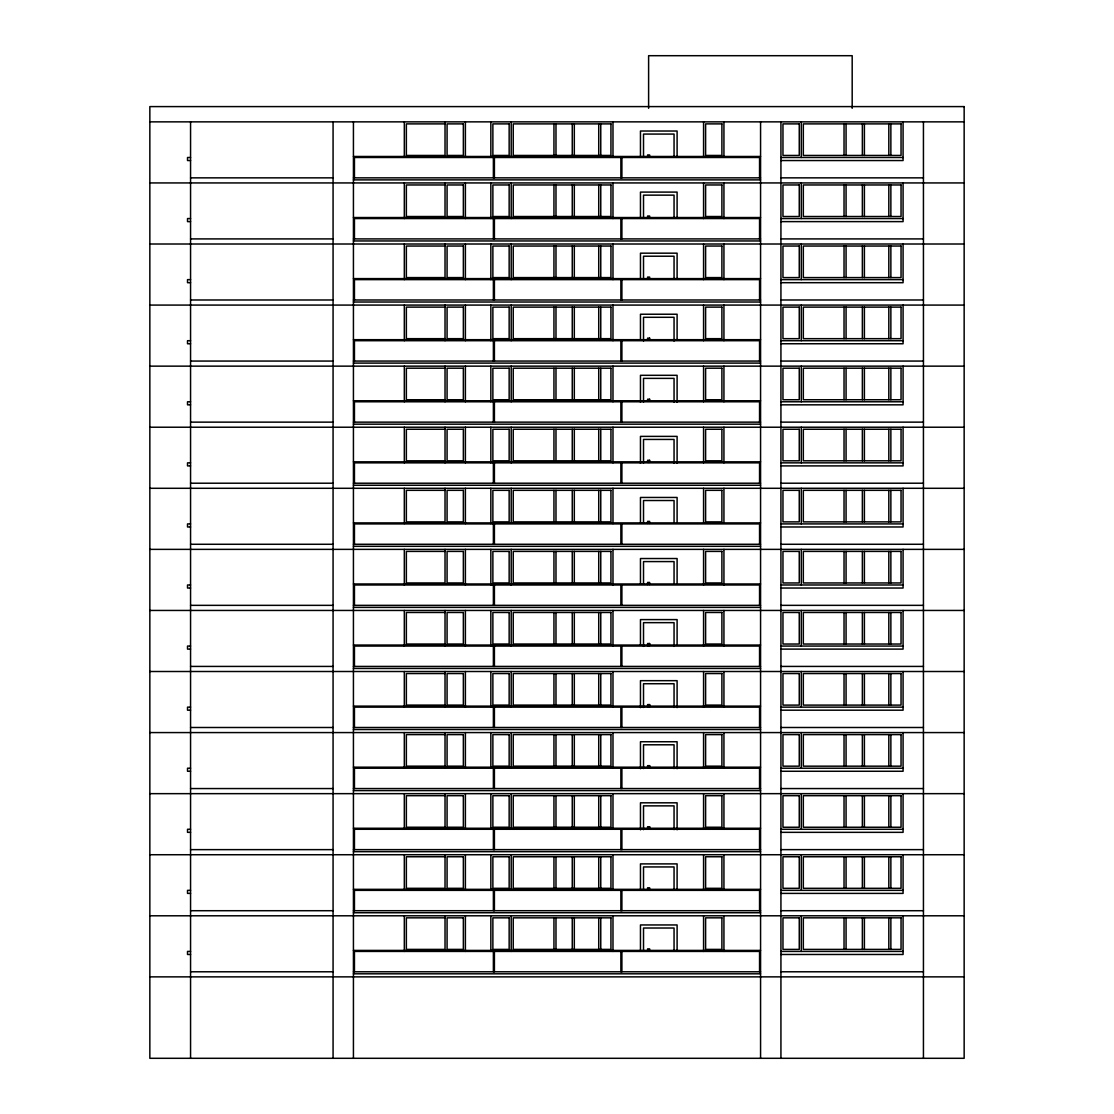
<?xml version="1.0" encoding="UTF-8"?>
<svg xmlns="http://www.w3.org/2000/svg" width="1114" height="1114" viewBox="0 0 1114 1114"><rect width="100%" height="100%" fill="white"/><g stroke="black" fill="none" stroke-linecap="round" stroke-linejoin="round"><path stroke-width="1.5" d="M149.847 121.858L964.153 121.858M445.029 123.891L406.359 123.891L406.359 155.445L445.029 155.445L445.029 121.858M353.43 156.475L760.57 156.475M190.564 157.492L187.514 157.492L187.514 160.541L190.564 160.541M780.928 157.492L903.078 157.492M780.928 160.541L903.078 160.541L903.078 121.858M190.564 177.85L333.072 177.85M353.43 177.85L760.57 177.85M780.928 177.85L923.436 177.85M353.43 179.883L760.57 179.883M149.847 182.933L964.153 182.933M445.029 184.966L406.359 184.966L406.359 216.52L445.029 216.52L445.029 182.933M353.43 217.536L760.57 217.536M190.564 218.553L187.514 218.553L187.514 221.616L190.564 221.616M780.928 218.553L903.078 218.553M780.928 221.616L903.078 221.616L903.078 182.933M190.564 238.911L333.072 238.911M353.43 238.911L760.57 238.911M780.928 238.911L923.436 238.911M353.43 240.958L760.57 240.958M149.847 244.008L964.153 244.008M445.029 246.041L406.359 246.041L406.359 277.595L445.029 277.595L445.029 244.008M353.43 278.611L760.57 278.611M190.564 279.628L187.514 279.628L187.514 282.691L190.564 282.691M780.928 279.628L903.078 279.628M780.928 282.691L903.078 282.691L903.078 244.008M190.564 299.986L333.072 299.986M353.43 299.986L760.57 299.986M780.928 299.986L923.436 299.986M353.43 302.019L760.57 302.019M149.847 305.083L964.153 305.083M445.029 307.116L406.359 307.116L406.359 338.67L445.029 338.67M353.43 339.686L760.57 339.686M190.564 340.703L187.514 340.703L187.514 343.753L190.564 343.753M780.928 340.703L903.078 340.703M780.928 343.753L903.078 343.753L903.078 305.083M190.564 361.061L333.072 361.061M353.43 361.061L760.57 361.061M780.928 361.061L923.436 361.061M353.43 363.094L760.57 363.094M149.847 366.144L964.153 366.144M445.029 368.191L406.359 368.191L406.359 399.745L445.029 399.745M353.43 400.762L760.57 400.762M190.564 401.778L187.514 401.778L187.514 404.828L190.564 404.828M780.928 401.778L903.078 401.778M780.928 404.828L903.078 404.828L903.078 366.144M190.564 422.136L333.072 422.136M353.43 422.136L760.57 422.136M780.928 422.136L923.436 422.136M353.43 424.169L760.57 424.169M149.847 427.219L964.153 427.219M445.029 429.252L406.359 429.252L406.359 460.806L445.029 460.806M353.43 461.823L760.57 461.823M190.564 462.853L187.514 462.853L187.514 465.903L190.564 465.903M780.928 462.853L903.078 462.853M780.928 465.903L903.078 465.903L903.078 427.219M190.564 483.211L333.072 483.211M353.43 483.211L760.57 483.211M780.928 483.211L923.436 483.211M353.43 485.244L760.57 485.244M149.847 488.294L964.153 488.294M445.029 490.327L406.359 490.327L406.359 521.881L445.029 521.881L445.029 488.294M353.43 522.898L760.57 522.898M190.564 523.914L187.514 523.914L187.514 526.978L190.564 526.978M780.928 523.914L903.078 523.914M780.928 526.978L903.078 526.978L903.078 488.294M190.564 544.273L333.072 544.273M353.43 544.273L760.57 544.273M780.928 544.273L923.436 544.273M353.43 546.306L760.57 546.306M149.847 549.369L964.153 549.369M445.029 551.402L406.359 551.402L406.359 582.956L445.029 582.956L445.029 549.369M353.43 583.973L760.57 583.973M190.564 584.989L187.514 584.989L187.514 588.039L190.564 588.039M780.928 584.989L903.078 584.989M780.928 588.039L903.078 588.039L903.078 549.369M190.564 605.348L333.072 605.348M353.43 605.348L760.57 605.348M780.928 605.348L923.436 605.348M353.43 607.381L760.57 607.381M149.847 610.444L964.153 610.444M445.029 612.477L406.359 612.477L406.359 644.031L445.029 644.031M353.43 645.048L760.57 645.048M190.564 646.064L187.514 646.064L187.514 649.114L190.564 649.114M780.928 646.064L903.078 646.064M780.928 649.114L903.078 649.114L903.078 610.444M190.564 666.423L333.072 666.423M353.43 666.423L760.57 666.423M780.928 666.423L923.436 666.423M353.43 668.456L760.57 668.456M149.847 671.505L964.153 671.505M445.029 673.552L406.359 673.552L406.359 705.106L445.029 705.106M353.43 706.123L760.57 706.123M190.564 707.139L187.514 707.139L187.514 710.189L190.564 710.189M780.928 707.139L903.078 707.139M780.928 710.189L903.078 710.189L903.078 671.505M190.564 727.498L333.072 727.498M353.43 727.498L760.57 727.498M780.928 727.498L923.436 727.498M353.43 729.531L760.57 729.531M149.847 732.58L964.153 732.58M445.029 734.613L406.359 734.613L406.359 766.167L445.029 766.167M353.43 767.184L760.57 767.184M190.564 768.214L187.514 768.214L187.514 771.264L190.564 771.264M780.928 768.214L903.078 768.214M780.928 771.264L903.078 771.264L903.078 732.58M190.564 788.559L333.072 788.559M353.43 788.559L760.57 788.559M780.928 788.559L923.436 788.559M353.43 790.606L760.57 790.606M149.847 793.655L964.153 793.655M445.029 795.688L406.359 795.688L406.359 827.242L445.029 827.242M353.43 828.259L760.57 828.259M190.564 829.276L187.514 829.276L187.514 832.339L190.564 832.339M780.928 829.276L903.078 829.276M780.928 832.339L903.078 832.339L903.078 793.655M190.564 849.634L333.072 849.634M353.43 849.634L760.57 849.634M780.928 849.634L923.436 849.634M353.43 851.667L760.57 851.667M149.847 854.73L964.153 854.73M445.029 856.763L406.359 856.763L406.359 888.318L445.029 888.318L445.029 854.73M353.43 889.334L760.57 889.334M190.564 890.351L187.514 890.351L187.514 893.4L190.564 893.4M780.928 890.351L903.078 890.351M780.928 893.4L903.078 893.4L903.078 854.73M190.564 910.709L333.072 910.709M353.43 910.709L760.57 910.709M780.928 910.709L923.436 910.709M353.43 912.742L760.57 912.742M149.847 915.792L964.153 915.792M445.029 917.839L406.359 917.839L406.359 949.393L445.029 949.393L445.029 915.792M353.43 950.409L760.57 950.409M190.564 951.426L187.514 951.426L187.514 954.475L190.564 954.475M780.928 951.426L903.078 951.426M780.928 954.475L903.078 954.475L903.078 915.792M190.564 971.784L333.072 971.784M353.43 971.784L760.57 971.784M780.928 971.784L923.436 971.784M353.43 973.817L760.57 973.817M149.847 976.867L964.153 976.867M923.436 121.858L923.436 1058.3M890.866 123.891L890.866 155.445M890.866 184.966L890.866 216.52M890.866 246.041L890.866 277.595M890.866 307.116L890.866 338.67M890.866 368.191L890.866 399.745M890.866 429.252L890.866 460.806M890.866 490.327L890.866 521.881M890.866 551.402L890.866 582.956M890.866 612.477L890.866 644.031M890.866 673.552L890.866 705.106M890.866 734.613L890.866 766.167M890.866 795.688L890.866 827.242M890.866 856.763L890.866 888.318M890.866 917.839L890.866 949.393M888.819 123.891L888.819 155.445M888.819 184.966L888.819 216.52M888.819 246.041L888.819 277.595M888.819 307.116L888.819 338.67M888.819 368.191L888.819 399.745M888.819 429.252L888.819 460.806M888.819 490.327L888.819 521.881M888.819 551.402L888.819 582.956M888.819 612.477L888.819 644.031M888.819 673.552L888.819 705.106M888.819 734.613L888.819 766.167M888.819 795.688L888.819 827.242M888.819 856.763L888.819 888.318M888.819 917.839L888.819 949.393M864.394 123.891L864.394 155.445M864.394 184.966L864.394 216.52M864.394 246.041L864.394 277.595M864.394 307.116L864.394 338.67M864.394 368.191L864.394 399.745M864.394 429.252L864.394 460.806M864.394 490.327L864.394 521.881M864.394 551.402L864.394 582.956M864.394 612.477L864.394 644.031M864.394 673.552L864.394 705.106M864.394 734.613L864.394 766.167M864.394 795.688L864.394 827.242M864.394 856.763L864.394 888.318M864.394 917.839L864.394 949.393M862.361 123.891L862.361 155.445M862.361 184.966L862.361 216.52M862.361 246.041L862.361 277.595M862.361 307.116L862.361 338.67M862.361 368.191L862.361 399.745M862.361 429.252L862.361 460.806M862.361 490.327L862.361 521.881M862.361 551.402L862.361 582.956M862.361 612.477L862.361 644.031M862.361 673.552L862.361 705.106M862.361 734.613L862.361 766.167M862.361 795.688L862.361 827.242M862.361 856.763L862.361 888.318M862.361 917.839L862.361 949.393M852.182 108.295L852.182 55.7L648.613 55.7L648.613 108.295M846.069 123.891L846.069 155.445M846.069 184.966L846.069 216.52M846.069 246.041L846.069 277.595M846.069 307.116L846.069 338.67M846.069 368.191L846.069 399.745M846.069 429.252L846.069 460.806M846.069 490.327L846.069 521.881M846.069 551.402L846.069 582.956M846.069 612.477L846.069 644.031M846.069 673.552L846.069 705.106M846.069 734.613L846.069 766.167M846.069 795.688L846.069 827.242M846.069 856.763L846.069 888.318M846.069 917.839L846.069 949.393M844.036 123.891L844.036 155.445M844.036 184.966L844.036 216.52M844.036 246.041L844.036 277.595M844.036 307.116L844.036 338.67M844.036 368.191L844.036 399.745M844.036 429.252L844.036 460.806M844.036 490.327L844.036 521.881M844.036 551.402L844.036 582.956M844.036 612.477L844.036 644.031M844.036 673.552L844.036 705.106M844.036 734.613L844.036 766.167M844.036 795.688L844.036 827.242M844.036 856.763L844.036 888.318M844.036 917.839L844.036 949.393M801.286 121.858L801.286 157.492M801.286 182.933L801.286 218.553M801.286 244.008L801.286 279.628M801.286 305.083L801.286 340.703M801.286 366.144L801.286 401.778M801.286 427.219L801.286 462.853M801.286 488.294L801.286 523.914M801.286 549.369L801.286 584.989M801.286 610.444L801.286 646.064M801.286 671.505L801.286 707.139M801.286 732.58L801.286 768.214M801.286 793.655L801.286 829.276M801.286 854.73L801.286 890.351M801.286 915.792L801.286 951.426M780.928 121.858L780.928 1058.3M760.57 121.858L760.57 1058.3M759.553 177.85L759.553 157.492L354.447 157.492L354.447 177.85M759.553 238.911L759.553 218.553L354.447 218.553L354.447 238.911M759.553 299.986L759.553 279.628L354.447 279.628L354.447 299.986M759.553 361.061L759.553 340.703L354.447 340.703L354.447 361.061M759.553 422.136L759.553 401.778L354.447 401.778L354.447 422.136M759.553 483.211L759.553 462.853L354.447 462.853L354.447 483.211M759.553 544.273L759.553 523.914L354.447 523.914L354.447 544.273M759.553 605.348L759.553 584.989L354.447 584.989L354.447 605.348M759.553 666.423L759.553 646.064L354.447 646.064L354.447 666.423M759.553 727.498L759.553 707.139L354.447 707.139L354.447 727.498M759.553 788.559L759.553 768.214L354.447 768.214L354.447 788.559M759.553 849.634L759.553 829.276L354.447 829.276L354.447 849.634M759.553 910.709L759.553 890.351L354.447 890.351L354.447 910.709M759.553 971.784L759.553 951.426L354.447 951.426L354.447 971.784M723.933 121.858L723.933 155.793M723.933 182.933L723.933 218.553M723.933 244.008L723.933 279.628M723.933 305.083L723.933 340.703M723.933 366.144L723.933 401.778M723.933 427.219L723.933 462.853M723.933 488.294L723.933 522.229M723.933 549.369L723.933 584.989M723.933 610.444L723.933 646.064M723.933 671.505L723.933 707.139M723.933 732.58L723.933 768.214M723.933 793.655L723.933 829.276M723.933 854.73L723.933 890.351M723.933 915.792L723.933 951.426M703.575 121.858L703.575 155.793M703.575 182.933L703.575 218.553M703.575 244.008L703.575 279.628M703.575 305.083L703.575 340.703M703.575 366.144L703.575 401.778M703.575 427.219L703.575 462.853M703.575 488.294L703.575 522.229M703.575 549.369L703.575 584.989M703.575 610.444L703.575 646.064M703.575 671.505L703.575 707.139M703.575 732.58L703.575 768.214M703.575 793.655L703.575 829.276M703.575 854.73L703.575 890.351M703.575 915.792L703.575 951.426M677.103 156.294L677.103 131.02L640.466 131.02L640.466 156.294M677.103 217.369L677.103 192.095L640.466 192.095L640.466 217.369M677.103 278.444L677.103 253.17L640.466 253.17L640.466 278.444M677.103 339.505L677.103 314.232L640.466 314.232L640.466 339.505M677.103 402.265L677.103 375.307L640.466 375.307L640.466 402.265M677.103 463.34L677.103 436.382L640.466 436.382L640.466 463.34M677.103 522.731L677.103 497.457L640.466 497.457L640.466 522.731M677.103 583.792L677.103 558.532L640.466 558.532L640.466 583.792M677.103 644.867L677.103 619.593L640.466 619.593L640.466 644.867M677.103 707.627L677.103 680.668L640.466 680.668L640.466 707.627M677.103 768.702L677.103 741.743L640.466 741.743L640.466 768.702M677.103 829.777L677.103 802.818L640.466 802.818L640.466 829.777M677.103 889.153L677.103 863.893L640.466 863.893L640.466 889.153M677.103 950.228L677.103 924.954L640.466 924.954L640.466 950.228M674.054 156.127L674.054 134.07L643.516 134.07L643.516 156.127M674.054 217.202L674.054 195.145L643.516 195.145L643.516 217.202M674.054 278.277L674.054 256.22L643.516 256.22L643.516 278.277M674.054 341.037L674.054 317.295L643.516 317.295L643.516 341.037M674.054 402.112L674.054 378.37L643.516 378.37L643.516 402.112M674.054 463.187L674.054 439.431L643.516 439.431L643.516 463.187M674.054 522.563L674.054 500.506L643.516 500.506L643.516 522.563M674.054 583.639L674.054 561.581L643.516 561.581L643.516 583.639M674.054 646.399L674.054 622.656L643.516 622.656L643.516 646.399M674.054 707.474L674.054 683.731L643.516 683.731L643.516 707.474M674.054 768.549L674.054 744.793L643.516 744.793L643.516 768.549M674.054 829.624L674.054 805.868L643.516 805.868L643.516 829.624M674.054 889L674.054 866.943L643.516 866.943L643.516 889M674.054 950.061L674.054 928.018L643.516 928.018L643.516 950.061M649.629 156.977L649.629 154.943L647.596 154.943L647.596 156.977M649.629 218.052L649.629 216.019L647.596 216.019L647.596 218.052M649.629 279.127L649.629 277.08L647.596 277.08L647.596 279.127M649.629 523.413L649.629 521.38L647.596 521.38L647.596 523.413M649.629 584.488L649.629 582.441L647.596 582.441L647.596 584.488M649.629 889.849L649.629 887.802L647.596 887.802L647.596 889.849M649.629 950.91L649.629 948.877L647.596 948.877L647.596 950.91M621.891 157.492L621.891 177.85M621.891 218.553L621.891 238.911M621.891 279.628L621.891 299.986M621.891 340.703L621.891 361.061M621.891 401.778L621.891 422.136M621.891 462.853L621.891 483.211M621.891 523.914L621.891 544.273M621.891 584.989L621.891 605.348M621.891 646.064L621.891 666.423M621.891 707.139L621.891 727.498M621.891 768.214L621.891 788.559M621.891 829.276L621.891 849.634M621.891 890.351L621.891 910.709M621.891 951.426L621.891 971.784M620.874 157.492L620.874 177.85M620.874 218.553L620.874 238.911M620.874 279.628L620.874 299.986M620.874 340.703L620.874 361.061M620.874 401.778L620.874 422.136M620.874 462.853L620.874 483.211M620.874 523.914L620.874 544.273M620.874 584.989L620.874 605.348M620.874 646.064L620.874 666.423M620.874 707.139L620.874 727.498M620.874 768.214L620.874 788.559M620.874 829.276L620.874 849.634M620.874 890.351L620.874 910.709M620.874 951.426L620.874 971.784M612.979 121.858L612.979 157.171M612.979 182.933L612.979 218.553M612.979 244.008L612.979 279.628M612.979 305.083L612.979 340.703M612.979 366.144L612.979 401.778M612.979 427.219L612.979 462.853M612.979 488.294L612.979 523.608M612.979 549.369L612.979 584.989M612.979 610.444L612.979 646.064M612.979 671.505L612.979 707.139M612.979 732.58L612.979 768.214M612.979 793.655L612.979 829.276M612.979 854.73L612.979 890.351M612.979 915.792L612.979 951.426M600.766 123.891L600.766 155.445M600.766 184.966L600.766 216.52M600.766 246.041L600.766 277.595M600.766 307.116L600.766 338.67M600.766 368.191L600.766 399.745M600.766 429.252L600.766 460.806M600.766 490.327L600.766 521.881M600.766 551.402L600.766 582.956M600.766 612.477L600.766 644.031M600.766 673.552L600.766 705.106M600.766 734.613L600.766 766.167M600.766 795.688L600.766 827.242M600.766 856.763L600.766 888.318M600.766 917.839L600.766 949.393M598.733 123.891L598.733 155.445M598.733 184.966L598.733 216.52M598.733 246.041L598.733 277.595M598.733 307.116L598.733 338.67M598.733 368.191L598.733 399.745M598.733 429.252L598.733 460.806M598.733 490.327L598.733 521.881M598.733 551.402L598.733 582.956M598.733 612.477L598.733 644.031M598.733 673.552L598.733 705.106M598.733 734.613L598.733 766.167M598.733 795.688L598.733 827.242M598.733 856.763L598.733 888.318M598.733 917.839L598.733 949.393M574.309 123.891L574.309 155.445M574.309 184.966L574.309 216.52M574.309 246.041L574.309 277.595M574.309 307.116L574.309 338.67M574.309 368.191L574.309 399.745M574.309 429.252L574.309 460.806M574.309 490.327L574.309 521.881M574.309 551.402L574.309 582.956M574.309 612.477L574.309 644.031M574.309 673.552L574.309 705.106M574.309 734.613L574.309 766.167M574.309 795.688L574.309 827.242M574.309 856.763L574.309 888.318M574.309 917.839L574.309 949.393M572.262 123.891L572.262 155.445M572.262 184.966L572.262 216.52M572.262 246.041L572.262 277.595M572.262 307.116L572.262 338.67M572.262 368.191L572.262 399.745M572.262 429.252L572.262 460.806M572.262 490.327L572.262 521.881M572.262 551.402L572.262 582.956M572.262 612.477L572.262 644.031M572.262 673.552L572.262 705.106M572.262 734.613L572.262 766.167M572.262 795.688L572.262 827.242M572.262 856.763L572.262 888.318M572.262 917.839L572.262 949.393M555.983 123.891L555.983 155.445M555.983 184.966L555.983 216.52M555.983 246.041L555.983 277.595M555.983 307.116L555.983 338.67M555.983 368.191L555.983 399.745M555.983 429.252L555.983 460.806M555.983 490.327L555.983 521.881M555.983 551.402L555.983 582.956M555.983 612.477L555.983 644.031M555.983 673.552L555.983 705.106M555.983 734.613L555.983 766.167M555.983 795.688L555.983 827.242M555.983 856.763L555.983 888.318M555.983 917.839L555.983 949.393M553.95 123.891L553.95 155.445M553.95 184.966L553.95 216.52M553.95 246.041L553.95 277.595M553.95 307.116L553.95 338.67M553.95 368.191L553.95 399.745M553.95 429.252L553.95 460.806M553.95 490.327L553.95 521.881M553.95 551.402L553.95 582.956M553.95 612.477L553.95 644.031M553.95 673.552L553.95 705.106M553.95 734.613L553.95 766.167M553.95 795.688L553.95 827.242M553.95 856.763L553.95 888.318M553.95 917.839L553.95 949.393M511.201 121.858L511.201 155.793M511.201 182.933L511.201 218.553M511.201 244.008L511.201 279.628M511.201 305.083L511.201 340.703M511.201 366.144L511.201 401.778M511.201 427.219L511.201 462.853M511.201 488.294L511.201 522.229M511.201 549.369L511.201 584.989M511.201 610.444L511.201 646.064M511.201 671.505L511.201 707.139M511.201 732.58L511.201 768.214M511.201 793.655L511.201 829.276M511.201 854.73L511.201 890.351M511.201 915.792L511.201 951.426M494.407 157.492L494.407 177.85M494.407 218.553L494.407 238.911M494.407 279.628L494.407 299.986M494.407 340.703L494.407 361.061M494.407 401.778L494.407 422.136M494.407 462.853L494.407 483.211M494.407 523.914L494.407 544.273M494.407 584.989L494.407 605.348M494.407 646.064L494.407 666.423M494.407 707.139L494.407 727.498M494.407 768.214L494.407 788.559M494.407 829.276L494.407 849.634M494.407 890.351L494.407 910.709M494.407 951.426L494.407 971.784M493.377 157.492L493.377 177.85M493.377 218.553L493.377 238.911M493.377 279.628L493.377 299.986M493.377 340.703L493.377 361.061M493.377 401.778L493.377 422.136M493.377 462.853L493.377 483.211M493.377 523.914L493.377 544.273M493.377 584.989L493.377 605.348M493.377 646.064L493.377 666.423M493.377 707.139L493.377 727.498M493.377 768.214L493.377 788.559M493.377 829.276L493.377 849.634M493.377 890.351L493.377 910.709M493.377 951.426L493.377 971.784M490.842 121.858L490.842 157.171M490.842 182.933L490.842 218.553M490.842 244.008L490.842 279.628M490.842 305.083L490.842 340.703M490.842 366.144L490.842 401.778M490.842 427.219L490.842 462.853M490.842 488.294L490.842 523.608M490.842 549.369L490.842 584.989M490.842 610.444L490.842 646.064M490.842 671.505L490.842 707.139M490.842 732.58L490.842 768.214M490.842 793.655L490.842 829.276M490.842 854.73L490.842 890.351M490.842 915.792L490.842 951.426M465.387 121.858L465.387 157.171M465.387 182.933L465.387 218.553M465.387 244.008L465.387 279.628M465.387 305.083L465.387 340.703M465.387 366.144L465.387 401.778M465.387 427.219L465.387 462.853M465.387 488.294L465.387 523.608M465.387 549.369L465.387 584.989M465.387 610.444L465.387 646.064M465.387 671.505L465.387 707.139M465.387 732.58L465.387 768.214M465.387 793.655L465.387 829.276M465.387 854.73L465.387 890.351M465.387 915.792L465.387 951.426M445.029 305.083L445.029 340.703M445.029 366.144L445.029 401.778M445.029 427.219L445.029 462.853M445.029 610.444L445.029 646.064M445.029 671.505L445.029 707.139M445.029 732.58L445.029 768.214M445.029 793.655L445.029 829.276M404.326 121.858L404.326 157.171M404.326 182.933L404.326 218.553M404.326 244.008L404.326 279.628M404.326 305.083L404.326 340.703M404.326 366.144L404.326 401.778M404.326 427.219L404.326 462.853M404.326 488.294L404.326 523.608M404.326 549.369L404.326 584.989M404.326 610.444L404.326 646.064M404.326 671.505L404.326 707.139M404.326 732.58L404.326 768.214M404.326 793.655L404.326 829.276M404.326 854.73L404.326 890.351M404.326 915.792L404.326 951.426M353.43 121.858L353.43 1058.3M333.072 121.858L333.072 1058.3M190.564 121.858L190.564 1058.3M964.153 106.596L149.847 106.596L149.847 1058.3L964.153 1058.3L964.153 106.596M463.354 123.891L447.076 123.891L447.076 155.445L463.354 155.445L463.354 123.891M509.154 123.891L492.875 123.891L492.875 155.445L509.154 155.445L509.154 123.891M610.945 123.891L513.234 123.891L513.234 155.445L610.945 155.445L610.945 123.891M721.9 123.891L705.608 123.891L705.608 155.445L721.9 155.445L721.9 123.891M799.253 123.891L782.961 123.891L782.961 155.445L799.253 155.445L799.253 123.891M901.045 123.891L803.319 123.891L803.319 155.445L901.045 155.445L901.045 123.891M463.354 184.966L447.076 184.966L447.076 216.52L463.354 216.52L463.354 184.966M509.154 184.966L492.875 184.966L492.875 216.52L509.154 216.52L509.154 184.966M610.945 184.966L513.234 184.966L513.234 216.52L610.945 216.52L610.945 184.966M721.9 184.966L705.608 184.966L705.608 216.52L721.9 216.52L721.9 184.966M799.253 184.966L782.961 184.966L782.961 216.52L799.253 216.52L799.253 184.966M901.045 184.966L803.319 184.966L803.319 216.52L901.045 216.52L901.045 184.966M463.354 246.041L447.076 246.041L447.076 277.595L463.354 277.595L463.354 246.041M509.154 246.041L492.875 246.041L492.875 277.595L509.154 277.595L509.154 246.041M610.945 246.041L513.234 246.041L513.234 277.595L610.945 277.595L610.945 246.041M721.9 246.041L705.608 246.041L705.608 277.595L721.9 277.595L721.9 246.041M799.253 246.041L782.961 246.041L782.961 277.595L799.253 277.595L799.253 246.041M901.045 246.041L803.319 246.041L803.319 277.595L901.045 277.595L901.045 246.041M463.354 307.116L447.076 307.116L447.076 338.67L463.354 338.67L463.354 307.116M509.154 307.116L492.875 307.116L492.875 338.67L509.154 338.67L509.154 307.116M610.945 307.116L513.234 307.116L513.234 338.67L610.945 338.67L610.945 307.116M721.9 307.116L705.608 307.116L705.608 338.67L721.9 338.67L721.9 307.116M799.253 307.116L782.961 307.116L782.961 338.67L799.253 338.67L799.253 307.116M901.045 307.116L803.319 307.116L803.319 338.67L901.045 338.67L901.045 307.116M649.629 338.155L647.596 338.155L647.596 340.188L649.629 340.188L649.629 338.155M463.354 368.191L447.076 368.191L447.076 399.745L463.354 399.745L463.354 368.191M509.154 368.191L492.875 368.191L492.875 399.745L509.154 399.745L509.154 368.191M610.945 368.191L513.234 368.191L513.234 399.745L610.945 399.745L610.945 368.191M721.9 368.191L705.608 368.191L705.608 399.745L721.9 399.745L721.9 368.191M799.253 368.191L782.961 368.191L782.961 399.745L799.253 399.745L799.253 368.191M901.045 368.191L803.319 368.191L803.319 399.745L901.045 399.745L901.045 368.191M649.629 399.23L647.596 399.23L647.596 401.263L649.629 401.263L649.629 399.23M463.354 429.252L447.076 429.252L447.076 460.806L463.354 460.806L463.354 429.252M509.154 429.252L492.875 429.252L492.875 460.806L509.154 460.806L509.154 429.252M610.945 429.252L513.234 429.252L513.234 460.806L610.945 460.806L610.945 429.252M721.9 429.252L705.608 429.252L705.608 460.806L721.9 460.806L721.9 429.252M799.253 429.252L782.961 429.252L782.961 460.806L799.253 460.806L799.253 429.252M901.045 429.252L803.319 429.252L803.319 460.806L901.045 460.806L901.045 429.252M649.629 460.305L647.596 460.305L647.596 462.338L649.629 462.338L649.629 460.305M463.354 490.327L447.076 490.327L447.076 521.881L463.354 521.881L463.354 490.327M509.154 490.327L492.875 490.327L492.875 521.881L509.154 521.881L509.154 490.327M610.945 490.327L513.234 490.327L513.234 521.881L610.945 521.881L610.945 490.327M721.9 490.327L705.608 490.327L705.608 521.881L721.9 521.881L721.9 490.327M799.253 490.327L782.961 490.327L782.961 521.881L799.253 521.881L799.253 490.327M901.045 490.327L803.319 490.327L803.319 521.881L901.045 521.881L901.045 490.327M463.354 551.402L447.076 551.402L447.076 582.956L463.354 582.956L463.354 551.402M509.154 551.402L492.875 551.402L492.875 582.956L509.154 582.956L509.154 551.402M610.945 551.402L513.234 551.402L513.234 582.956L610.945 582.956L610.945 551.402M721.9 551.402L705.608 551.402L705.608 582.956L721.9 582.956L721.9 551.402M799.253 551.402L782.961 551.402L782.961 582.956L799.253 582.956L799.253 551.402M901.045 551.402L803.319 551.402L803.319 582.956L901.045 582.956L901.045 551.402M463.354 612.477L447.076 612.477L447.076 644.031L463.354 644.031L463.354 612.477M509.154 612.477L492.875 612.477L492.875 644.031L509.154 644.031L509.154 612.477M610.945 612.477L513.234 612.477L513.234 644.031L610.945 644.031L610.945 612.477M721.9 612.477L705.608 612.477L705.608 644.031L721.9 644.031L721.9 612.477M799.253 612.477L782.961 612.477L782.961 644.031L799.253 644.031L799.253 612.477M901.045 612.477L803.319 612.477L803.319 644.031L901.045 644.031L901.045 612.477M649.629 643.516L647.596 643.516L647.596 645.549L649.629 645.549L649.629 643.516M463.354 673.552L447.076 673.552L447.076 705.106L463.354 705.106L463.354 673.552M509.154 673.552L492.875 673.552L492.875 705.106L509.154 705.106L509.154 673.552M610.945 673.552L513.234 673.552L513.234 705.106L610.945 705.106L610.945 673.552M721.9 673.552L705.608 673.552L705.608 705.106L721.9 705.106L721.9 673.552M799.253 673.552L782.961 673.552L782.961 705.106L799.253 705.106L799.253 673.552M901.045 673.552L803.319 673.552L803.319 705.106L901.045 705.106L901.045 673.552M649.629 704.591L647.596 704.591L647.596 706.624L649.629 706.624L649.629 704.591M463.354 734.613L447.076 734.613L447.076 766.167L463.354 766.167L463.354 734.613M509.154 734.613L492.875 734.613L492.875 766.167L509.154 766.167L509.154 734.613M610.945 734.613L513.234 734.613L513.234 766.167L610.945 766.167L610.945 734.613M721.9 734.613L705.608 734.613L705.608 766.167L721.9 766.167L721.9 734.613M799.253 734.613L782.961 734.613L782.961 766.167L799.253 766.167L799.253 734.613M901.045 734.613L803.319 734.613L803.319 766.167L901.045 766.167L901.045 734.613M649.629 765.666L647.596 765.666L647.596 767.699L649.629 767.699L649.629 765.666M463.354 795.688L447.076 795.688L447.076 827.242L463.354 827.242L463.354 795.688M509.154 795.688L492.875 795.688L492.875 827.242L509.154 827.242L509.154 795.688M610.945 795.688L513.234 795.688L513.234 827.242L610.945 827.242L610.945 795.688M721.9 795.688L705.608 795.688L705.608 827.242L721.9 827.242L721.9 795.688M799.253 795.688L782.961 795.688L782.961 827.242L799.253 827.242L799.253 795.688M901.045 795.688L803.319 795.688L803.319 827.242L901.045 827.242L901.045 795.688M649.629 826.741L647.596 826.741L647.596 828.774L649.629 828.774L649.629 826.741M463.354 856.763L447.076 856.763L447.076 888.318L463.354 888.318L463.354 856.763M509.154 856.763L492.875 856.763L492.875 888.318L509.154 888.318L509.154 856.763M610.945 856.763L513.234 856.763L513.234 888.318L610.945 888.318L610.945 856.763M721.9 856.763L705.608 856.763L705.608 888.318L721.9 888.318L721.9 856.763M799.253 856.763L782.961 856.763L782.961 888.318L799.253 888.318L799.253 856.763M901.045 856.763L803.319 856.763L803.319 888.318L901.045 888.318L901.045 856.763M463.354 917.839L447.076 917.839L447.076 949.393L463.354 949.393L463.354 917.839M509.154 917.839L492.875 917.839L492.875 949.393L509.154 949.393L509.154 917.839M610.945 917.839L513.234 917.839L513.234 949.393L610.945 949.393L610.945 917.839M721.9 917.839L705.608 917.839L705.608 949.393L721.9 949.393L721.9 917.839M799.253 917.839L782.961 917.839L782.961 949.393L799.253 949.393L799.253 917.839M901.045 917.839L803.319 917.839L803.319 949.393L901.045 949.393L901.045 917.839"/></g></svg>
